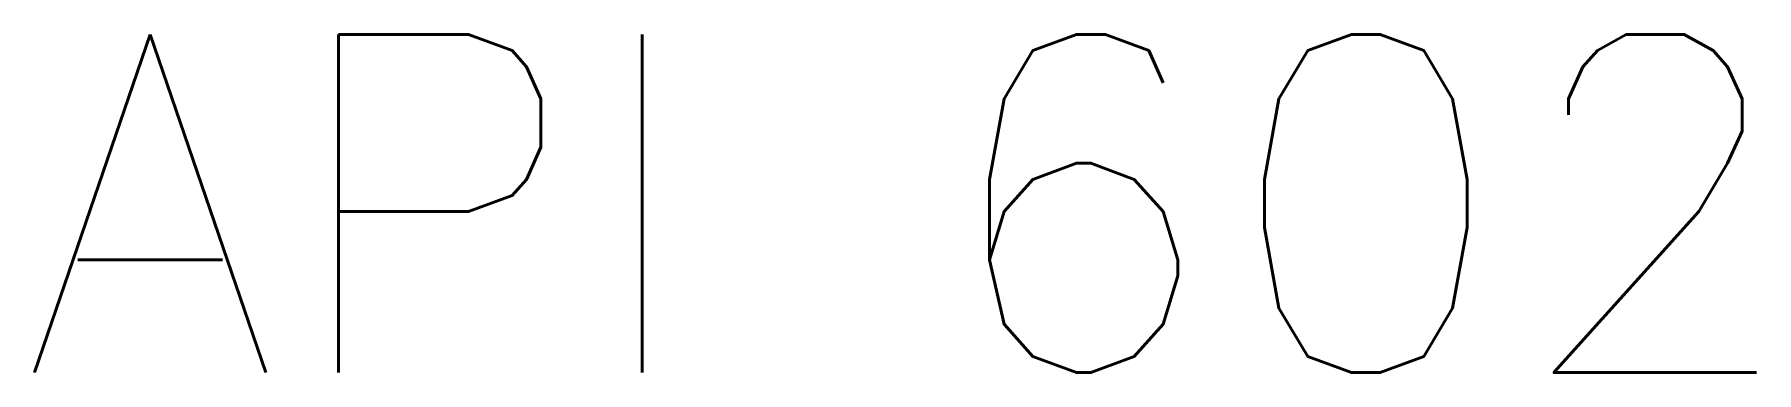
# Model space of a CAD drawing. Extents: x 1241.3 to 1321.9, y 132.5 to 148.4.
import ezdxf
from ezdxf.enums import TextEntityAlignment as Align

# ---------------------------------------------------------------- set-up
doc = ezdxf.new("R2010")
doc.units = 0
doc.header["$MEASUREMENT"] = 0
doc.layers.add('1', color=7, linetype='CONTINUOUS')
doc.styles.add('ROMANS', font='ROMANS', dxfattribs={"height": 0.2})

msp = doc.modelspace()

# ---------------------------------------------------------------- texts
at = {"layer": '1', "color": 7, "linetype": 'Continuous', "style": 'ROMANS'}
msp.add_text('          API 602', height=15.81875, dxfattribs=at).set_placement((1122.68125, 140.45625), align=Align.MIDDLE_LEFT)

doc.saveas('drawing.dxf')
